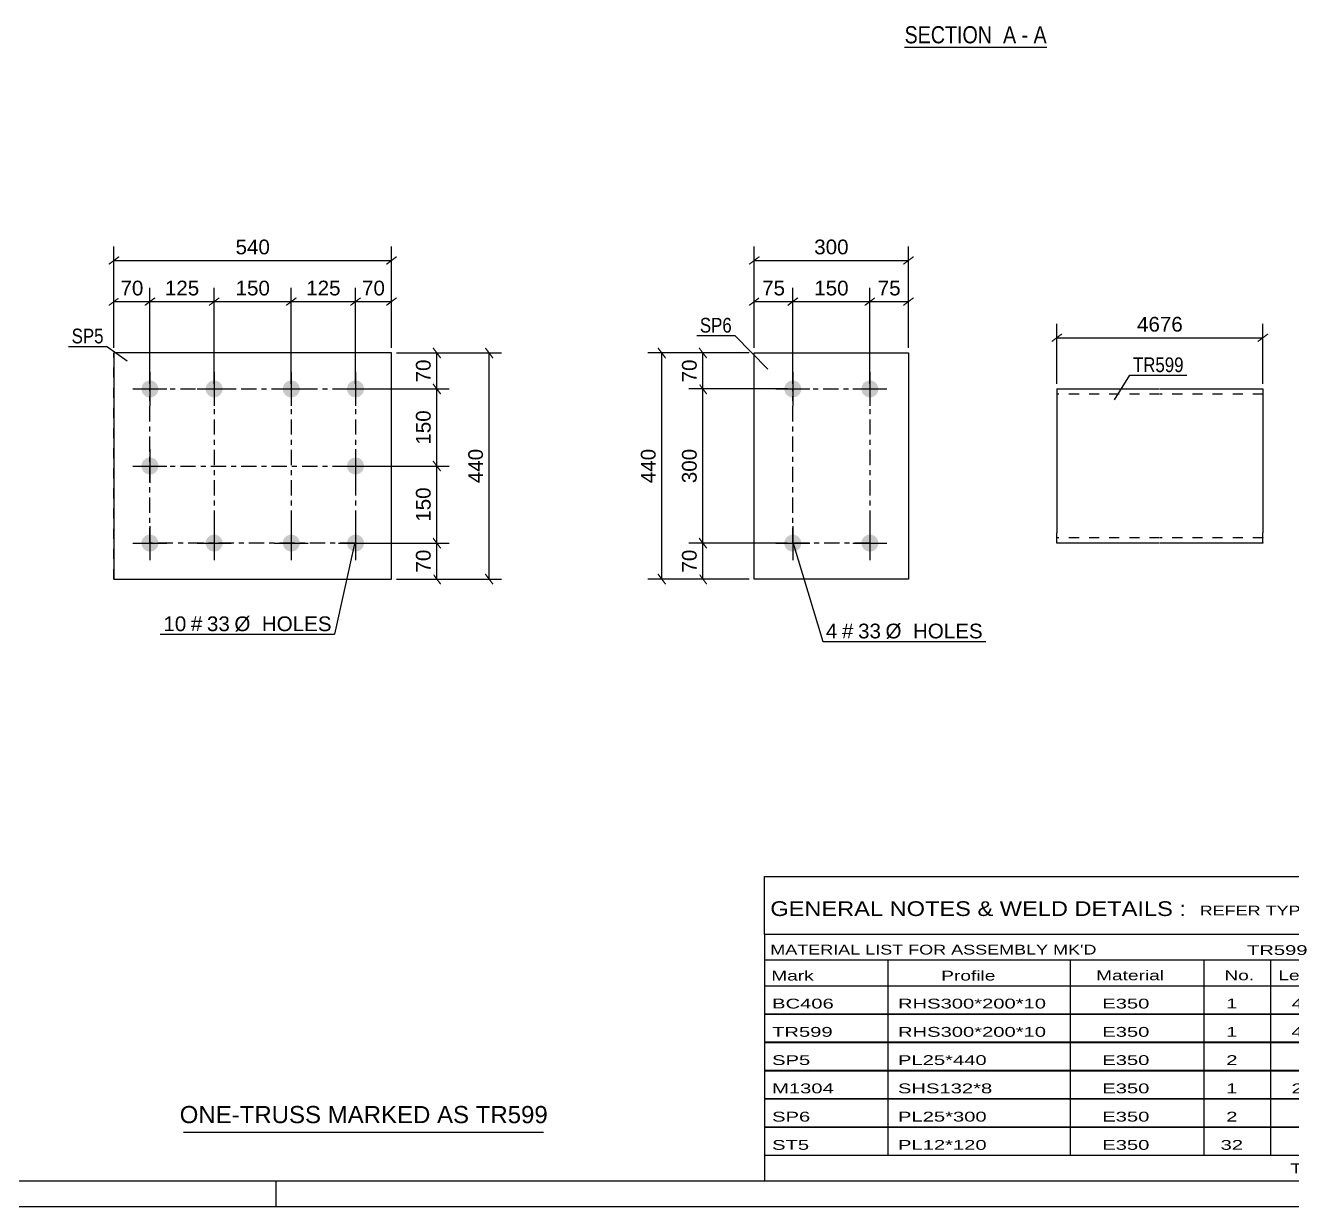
# Model space of a CAD drawing. Header units: millimetres. Extents: x 0 to 841, y 0 to 594.
# Drawn here: x 372.2 to 618.8, y 0 to 229.9 of the extents above; entities that cross this region are included whole.
import ezdxf

# ---------------------------------------------------------------- set-up
doc = ezdxf.new("R2010")
doc.units = ezdxf.units.MM
doc.linetypes.add('DXK_LINE_DOT2', pattern=[3.9198, 1.9599, -1.9599])
doc.linetypes.add('DXK_LINE_DOT3', pattern=[5.9187, 2.979, -0.9799, 0.9799, -0.9799])
doc.styles.add('Arial', font='ARIAL.TTF', dxfattribs={"height": 0.2})
doc.styles.add('Arial Narrow', font='ARIALN.TTF', dxfattribs={"height": 0.2})

# ---------------------------------------------------------------- blocks, each defined once
blk = doc.blocks.new('Unknown-122566933-1134')
at = {"color": 5, "linetype": 'Continuous'}
for p, q in [((5, 5), (836, 5)), ((421, 0), (421, 5)), ((0, 0), (841, 0))]:
    blk.add_line(p, q, dxfattribs=at)
blk = doc.blocks.new('Unknown-122566933-13 - 2287')
at = {"color": 6, "linetype": 'Continuous'}
blk.add_line((543.28, 225.62), (570.93, 225.62), dxfattribs=at)
at = {"color": 0, "linetype": 'Continuous'}
blk.add_wipeout([(561.39, 226.37), (561.39, 229.87), (543.28, 229.87), (543.28, 226.37)], dxfattribs=at)
at = {"color": 7, "linetype": 'Continuous', "style": 'Arial Narrow'}
blk.add_text('SECTION ', height=3.34, dxfattribs=at).set_placement((543.28, 226.37))
at = {"color": 0, "linetype": 'Continuous'}
blk.add_wipeout([(565, 226.37), (565, 229.87), (562.44, 229.87), (562.44, 226.37)], dxfattribs=at)
blk.add_wipeout([(567.32, 226.37), (567.32, 229.87), (566.05, 229.87), (566.05, 226.37)], dxfattribs=at)
at = {"color": 7, "linetype": 'Continuous', "style": 'Arial Narrow'}
blk.add_text('A', height=3.34, dxfattribs=at).set_placement((562.44, 226.37))
at = {"color": 0, "linetype": 'Continuous'}
blk.add_wipeout([(570.93, 226.37), (570.93, 229.87), (568.37, 229.87), (568.37, 226.37)], dxfattribs=at)
at = {"color": 7, "linetype": 'Continuous', "style": 'Arial Narrow'}
for s, p in [('A', (568.37, 226.37)), ('-', (566.05, 226.37))]:
    blk.add_text(s, height=3.34, dxfattribs=at).set_placement(p)
blk = doc.blocks.new('Bolt-122566933-1923 - 1876')
at = {"linetype": 'Continuous'}
for points in [[(396.45, 160.77, -1), (396.45, 157.47, -1)], [(408.95, 160.77, -1), (408.95, 157.47, -1)], [(423.95, 160.77, -1), (423.95, 157.47, -1)], [(436.45, 160.77, -1), (436.45, 157.47, -1)], [(396.45, 145.77, -1), (396.45, 142.47, -1)], [(436.45, 145.77, -1), (436.45, 142.47, -1)], [(396.45, 130.77, -1), (396.45, 127.47, -1)], [(408.95, 130.77, -1), (408.95, 127.47, -1)], [(423.95, 130.77, -1), (423.95, 127.47, -1)], [(436.45, 130.77, -1), (436.45, 127.47, -1)]]:
    blk.add_hatch(color=1, dxfattribs=at).paths.add_polyline_path(points)
at = {"color": 1, "linetype": 'Continuous'}
for p, q in [((396.45, 162.42), (396.45, 155.82)), ((408.95, 162.42), (408.95, 155.82)), ((423.95, 162.42), (423.95, 155.82)), ((436.45, 162.42), (436.45, 155.82)), ((393.15, 159.12), (399.75, 159.12)), ((405.65, 159.12), (412.25, 159.12)), ((420.65, 159.12), (427.25, 159.12)), ((433.15, 159.12), (439.75, 159.12)), ((396.45, 147.42), (396.45, 140.82)), ((436.45, 147.42), (436.45, 140.82)), ((393.15, 144.12), (399.75, 144.12)), ((433.15, 144.12), (439.75, 144.12)), ((396.45, 132.42), (396.45, 125.82)), ((408.95, 132.42), (408.95, 125.82)), ((423.95, 132.42), (423.95, 125.82)), ((436.45, 132.42), (436.45, 125.82)), ((393.15, 129.12), (399.75, 129.12)), ((405.65, 129.12), (412.25, 129.12)), ((420.65, 129.12), (427.25, 129.12)), ((433.15, 129.12), (439.75, 129.12))]:
    blk.add_line(p, q, dxfattribs=at)
blk = doc.blocks.new('Part-122566933-1892 - 1876')
at = {"color": 2, "linetype": 'Continuous'}
for p, q in [((389.45, 166.12), (389.45, 122.12)), ((443.45, 166.12), (389.45, 166.12)), ((443.45, 122.12), (443.45, 166.12)), ((389.45, 122.12), (443.45, 122.12))]:
    blk.add_line(p, q, dxfattribs=at)
at = {"color": 7, "linetype": 'DXK_LINE_DOT2'}
for p, q in [((389.45, 122.12), (389.45, 166.12)), ((443.45, 122.12), (443.45, 166.12))]:
    blk.add_line(p, q, dxfattribs=at)
blk = doc.blocks.new('Part-122566933-1611 - 1605')
at = {"color": 2, "linetype": 'Continuous'}
for p, q in [((572.9, 159.12), (572.9, 157.12)), ((572.9, 159.12), (592.9, 159.12)), ((593, 159.12), (613, 159.12)), ((613, 159.12), (613, 157.12)), ((572.9, 157.12), (572.9, 131.12)), ((613, 157.12), (613, 131.12)), ((572.9, 129.12), (572.9, 131.12)), ((613, 129.12), (613, 131.12)), ((592.9, 129.12), (572.9, 129.12)), ((613, 129.12), (593, 129.12))]:
    blk.add_line(p, q, dxfattribs=at)
at = {"color": 7, "linetype": 'DXK_LINE_DOT2'}
for p, q in [((592.9, 158.12), (572.9, 158.12)), ((572.9, 157.82), (572.9, 157.12)), ((613, 158.12), (593, 158.12)), ((613, 130.12), (613, 131.12)), ((572.9, 130.12), (572.9, 130.19)), ((572.9, 130.12), (572.9, 130.19)), ((592.9, 130.12), (572.9, 130.12)), ((613, 130.12), (593, 130.12)), ((613, 130.19), (613, 130.12)), ((613, 129.27), (613, 129.12))]:
    blk.add_line(p, q, dxfattribs=at)
blk = doc.blocks.new('Bolt-122566933-1771 - 1713')
at = {"linetype": 'Continuous'}
for points in [[(521.53, 160.77, -1), (521.53, 157.47, -1)], [(536.53, 160.77, -1), (536.53, 157.47, -1)], [(521.53, 130.77, -1), (521.53, 127.47, -1)], [(536.53, 130.77, -1), (536.53, 127.47, -1)]]:
    blk.add_hatch(color=1, dxfattribs=at).paths.add_polyline_path(points)
at = {"color": 1, "linetype": 'Continuous'}
for p, q in [((521.53, 162.42), (521.53, 155.82)), ((536.53, 162.42), (536.53, 155.82)), ((518.23, 159.12), (524.83, 159.12)), ((533.23, 159.12), (539.83, 159.12)), ((521.53, 132.42), (521.53, 125.82)), ((536.53, 132.42), (536.53, 125.82)), ((518.23, 129.12), (524.83, 129.12)), ((533.23, 129.12), (539.83, 129.12))]:
    blk.add_line(p, q, dxfattribs=at)
blk = doc.blocks.new('Part-122566933-1776 - 1713')
at = {"color": 2, "linetype": 'Continuous'}
for p, q in [((514.03, 122.12), (514.03, 166.12)), ((514.03, 166.12), (544.03, 166.12)), ((544.03, 166.12), (544.03, 122.12)), ((544.03, 122.12), (514.03, 122.12))]:
    blk.add_line(p, q, dxfattribs=at)
blk = doc.blocks.new('Rectangle-122566933-2019 - 1876')
at = {"color": 1, "linetype": 'DXK_LINE_DOT3'}
blk.add_lwpolyline([(396.45, 159.12), (436.45, 159.12), (436.45, 129.12), (396.45, 129.12), (396.45, 159.12)], close=True, dxfattribs=at)
blk = doc.blocks.new('Rectangle-122566933-1861 - 1713')
at = {"color": 1, "linetype": 'DXK_LINE_DOT3'}
blk.add_lwpolyline([(521.53, 159.12), (536.53, 159.12), (536.53, 129.12), (521.53, 129.12), (521.53, 159.12)], close=True, dxfattribs=at)
blk = doc.blocks.new('Line-122566933-1998 - 1876')
at = {"color": 1, "linetype": 'DXK_LINE_DOT3'}
blk.add_line((408.95, 159.12), (408.95, 129.12), dxfattribs=at)
blk = doc.blocks.new('Line-122566933-2005 - 1876')
at = {"color": 1, "linetype": 'DXK_LINE_DOT3'}
blk.add_line((423.95, 159.12), (423.95, 129.12), dxfattribs=at)
blk = doc.blocks.new('Line-122566933-2012 - 1876')
at = {"color": 1, "linetype": 'DXK_LINE_DOT3'}
blk.add_line((396.45, 144.12), (436.45, 144.12), dxfattribs=at)
blk = doc.blocks.new('StraightDimension-122566933-1948 - 1876')
at = {"linetype": 'Continuous'}
for points in [[(390.35, 176.94), (390.55, 176.79), (388.55, 175.29), (388.35, 175.44)], [(395.55, 175.29), (395.35, 175.44), (397.35, 176.94), (397.55, 176.79)]]:
    blk.add_hatch(color=7, dxfattribs=at).paths.add_polyline_path(points)
at = {"color": 7, "linetype": 'Continuous'}
for p, q in [((389.45, 167.12), (389.45, 178.82)), ((396.45, 160.12), (396.45, 178.82)), ((389.45, 176.12), (396.45, 176.12))]:
    blk.add_line(p, q, dxfattribs=at)
at = {"color": 0}
blk.add_wipeout([(395.77, 176.72), (395.77, 180.92), (390.12, 180.92), (390.12, 176.72)], dxfattribs=at)
at = {"color": 3, "style": 'Arial'}
blk.add_text('70', height=2.865, dxfattribs=at).set_placement((390.72, 177.32))
blk = doc.blocks.new('StraightDimension-122566933-1925 - 1876')
at = {"linetype": 'Continuous'}
for points in [[(388.55, 183.29), (388.35, 183.44), (390.35, 184.94), (390.55, 184.79)], [(444.35, 184.94), (444.55, 184.79), (442.55, 183.29), (442.35, 183.44)]]:
    blk.add_hatch(color=7, dxfattribs=at).paths.add_polyline_path(points)
at = {"color": 7, "linetype": 'Continuous'}
for p, q in [((389.45, 167.12), (389.45, 186.82)), ((443.45, 167.12), (443.45, 186.82)), ((389.45, 184.12), (443.45, 184.12))]:
    blk.add_line(p, q, dxfattribs=at)
at = {"color": 0}
blk.add_wipeout([(420.38, 184.72), (420.38, 188.92), (412.51, 188.92), (412.51, 184.72)], dxfattribs=at)
at = {"color": 3, "style": 'Arial'}
blk.add_text('540', height=2.865, dxfattribs=at).set_placement((413.11, 185.32))
blk = doc.blocks.new('StraightDimension-122566933-1938 - 1876')
at = {"linetype": 'Continuous'}
for points in [[(437.35, 176.94), (437.55, 176.79), (435.55, 175.29), (435.35, 175.44)], [(442.55, 175.29), (442.35, 175.44), (444.35, 176.94), (444.55, 176.79)]]:
    blk.add_hatch(color=7, dxfattribs=at).paths.add_polyline_path(points)
at = {"color": 7, "linetype": 'Continuous'}
for p, q in [((436.45, 160.12), (436.45, 178.82)), ((443.45, 167.12), (443.45, 178.82)), ((436.45, 176.12), (443.45, 176.12))]:
    blk.add_line(p, q, dxfattribs=at)
at = {"color": 0}
blk.add_wipeout([(442.77, 176.72), (442.77, 180.92), (437.12, 180.92), (437.12, 176.72)], dxfattribs=at)
at = {"color": 3, "style": 'Arial'}
blk.add_text('70', height=2.865, dxfattribs=at).set_placement((437.72, 177.32))
blk = doc.blocks.new('StraightDimension-122566933-1963 - 1876')
at = {"linetype": 'Continuous'}
for points in [[(461.62, 167.02), (461.77, 167.22), (463.27, 165.22), (463.12, 165.02)], [(463.27, 121.22), (463.12, 121.02), (461.62, 123.02), (461.77, 123.22)]]:
    blk.add_hatch(color=7, dxfattribs=at).paths.add_polyline_path(points)
at = {"color": 7, "linetype": 'Continuous'}
for p, q in [((444.45, 166.12), (464.85, 166.12)), ((462.45, 122.12), (462.45, 166.12)), ((444.45, 122.12), (464.85, 122.12))]:
    blk.add_line(p, q, dxfattribs=at)
at = {"color": 0}
blk.add_wipeout([(461.85, 148.05), (457.65, 148.05), (457.65, 140.18), (461.85, 140.18)], dxfattribs=at)
at = {"color": 3, "style": 'Arial'}
blk.add_text('440', height=2.865, rotation=90.0002, dxfattribs=at).set_placement((461.25, 140.78))
blk = doc.blocks.new('StraightDimension-122566933-1976 - 1876')
at = {"linetype": 'Continuous'}
for points in [[(453.1, 165.22), (452.95, 165.02), (451.45, 167.02), (451.6, 167.22)], [(451.45, 160.02), (451.6, 160.22), (453.1, 158.22), (452.95, 158.02)]]:
    blk.add_hatch(color=7, dxfattribs=at).paths.add_polyline_path(points)
at = {"color": 7, "linetype": 'Continuous'}
for p, q in [((444.45, 166.12), (454.67, 166.12)), ((452.27, 159.12), (452.27, 166.12)), ((437.45, 159.12), (454.67, 159.12))]:
    blk.add_line(p, q, dxfattribs=at)
at = {"color": 0}
blk.add_wipeout([(451.67, 165.44), (447.47, 165.44), (447.47, 159.79), (451.67, 159.79)], dxfattribs=at)
at = {"color": 3, "style": 'Arial'}
blk.add_text('70', height=2.865, rotation=90.0002, dxfattribs=at).set_placement((451.07, 160.39))
blk = doc.blocks.new('StraightDimension-122566933-4291 - 1876')
at = {"linetype": 'Continuous'}
for points in [[(423.05, 175.29), (422.85, 175.44), (424.85, 176.94), (425.05, 176.79)], [(437.35, 176.94), (437.55, 176.79), (435.55, 175.29), (435.35, 175.44)]]:
    blk.add_hatch(color=7, dxfattribs=at).paths.add_polyline_path(points)
at = {"color": 7, "linetype": 'Continuous'}
for p, q in [((423.95, 160.12), (423.95, 178.82)), ((436.45, 160.12), (436.45, 178.82)), ((423.95, 176.12), (436.45, 176.12))]:
    blk.add_line(p, q, dxfattribs=at)
at = {"color": 0}
blk.add_wipeout([(434.13, 176.72), (434.13, 180.92), (426.26, 180.92), (426.26, 176.72)], dxfattribs=at)
at = {"color": 3, "style": 'Arial'}
blk.add_text('125', height=2.865, dxfattribs=at).set_placement((426.86, 177.32))
blk = doc.blocks.new('StraightDimension-122566933-1986 - 1876')
at = {"linetype": 'Continuous'}
for points in [[(453.1, 128.22), (452.95, 128.02), (451.45, 130.02), (451.6, 130.22)], [(451.45, 123.02), (451.6, 123.22), (453.1, 121.22), (452.95, 121.02)]]:
    blk.add_hatch(color=7, dxfattribs=at).paths.add_polyline_path(points)
at = {"color": 7, "linetype": 'Continuous'}
for p, q in [((437.45, 129.12), (454.67, 129.12)), ((452.27, 122.12), (452.27, 129.12)), ((444.45, 122.12), (454.67, 122.12))]:
    blk.add_line(p, q, dxfattribs=at)
at = {"color": 0}
blk.add_wipeout([(451.67, 128.44), (447.47, 128.44), (447.47, 122.79), (451.67, 122.79)], dxfattribs=at)
at = {"color": 3, "style": 'Arial'}
blk.add_text('70', height=2.865, rotation=90.0002, dxfattribs=at).set_placement((451.07, 123.39))
blk = doc.blocks.new('StraightDimension-122566933-4287 - 1876')
at = {"linetype": 'Continuous'}
for points in [[(395.55, 175.29), (395.35, 175.44), (397.35, 176.94), (397.55, 176.79)], [(409.85, 176.94), (410.05, 176.79), (408.05, 175.29), (407.85, 175.44)]]:
    blk.add_hatch(color=7, dxfattribs=at).paths.add_polyline_path(points)
at = {"color": 7, "linetype": 'Continuous'}
for p, q in [((396.45, 160.12), (396.45, 178.82)), ((408.95, 160.12), (408.95, 178.82)), ((396.45, 176.12), (408.95, 176.12))]:
    blk.add_line(p, q, dxfattribs=at)
at = {"color": 0}
blk.add_wipeout([(406.63, 176.72), (406.63, 180.92), (398.76, 180.92), (398.76, 176.72)], dxfattribs=at)
at = {"color": 3, "style": 'Arial'}
blk.add_text('125', height=2.865, dxfattribs=at).set_placement((399.36, 177.32))
blk = doc.blocks.new('StraightDimension-122566933-4289 - 1876')
at = {"linetype": 'Continuous'}
for points in [[(408.05, 175.29), (407.85, 175.44), (409.85, 176.94), (410.05, 176.79)], [(424.85, 176.94), (425.05, 176.79), (423.05, 175.29), (422.85, 175.44)]]:
    blk.add_hatch(color=7, dxfattribs=at).paths.add_polyline_path(points)
at = {"color": 7, "linetype": 'Continuous'}
for p, q in [((408.95, 160.12), (408.95, 178.82)), ((423.95, 160.12), (423.95, 178.82)), ((408.95, 176.12), (423.95, 176.12))]:
    blk.add_line(p, q, dxfattribs=at)
at = {"color": 0}
blk.add_wipeout([(420.38, 176.72), (420.38, 180.92), (412.51, 180.92), (412.51, 176.72)], dxfattribs=at)
at = {"color": 3, "style": 'Arial'}
blk.add_text('150', height=2.865, dxfattribs=at).set_placement((413.11, 177.32))
blk = doc.blocks.new('StraightDimension-122566933-4311 - 1876')
at = {"linetype": 'Continuous'}
for points in [[(451.45, 145.02), (451.6, 145.22), (453.1, 143.22), (452.95, 143.02)], [(453.1, 128.22), (452.95, 128.02), (451.45, 130.02), (451.6, 130.22)]]:
    blk.add_hatch(color=7, dxfattribs=at).paths.add_polyline_path(points)
at = {"color": 7, "linetype": 'Continuous'}
for p, q in [((437.45, 144.12), (454.67, 144.12)), ((452.27, 129.12), (452.27, 144.12)), ((437.45, 129.12), (454.67, 129.12))]:
    blk.add_line(p, q, dxfattribs=at)
at = {"color": 0}
blk.add_wipeout([(451.67, 140.55), (447.47, 140.55), (447.47, 132.68), (451.67, 132.68)], dxfattribs=at)
at = {"color": 3, "style": 'Arial'}
blk.add_text('150', height=2.865, rotation=90.0002, dxfattribs=at).set_placement((451.07, 133.28))
blk = doc.blocks.new('StraightDimension-122566933-4313 - 1876')
at = {"linetype": 'Continuous'}
for points in [[(451.45, 160.02), (451.6, 160.22), (453.1, 158.22), (452.95, 158.02)], [(453.1, 143.22), (452.95, 143.02), (451.45, 145.02), (451.6, 145.22)]]:
    blk.add_hatch(color=7, dxfattribs=at).paths.add_polyline_path(points)
at = {"color": 7, "linetype": 'Continuous'}
for p, q in [((437.45, 159.12), (454.67, 159.12)), ((452.27, 144.12), (452.27, 159.12)), ((437.45, 144.12), (454.67, 144.12))]:
    blk.add_line(p, q, dxfattribs=at)
at = {"color": 0}
blk.add_wipeout([(451.67, 155.55), (447.47, 155.55), (447.47, 147.68), (451.67, 147.68)], dxfattribs=at)
at = {"color": 3, "style": 'Arial'}
blk.add_text('150', height=2.865, rotation=90.0002, dxfattribs=at).set_placement((451.07, 148.28))
blk = doc.blocks.new('StraightDimension-122566933-1616 - 1605')
at = {"linetype": 'Continuous'}
for points in [[(572, 168.26), (571.8, 168.41), (573.8, 169.91), (574, 169.76)], [(613.9, 169.91), (614.1, 169.76), (612.1, 168.26), (611.9, 168.41)]]:
    blk.add_hatch(color=7, dxfattribs=at).paths.add_polyline_path(points)
at = {"color": 7, "linetype": 'Continuous'}
for p, q in [((572.9, 160.12), (572.9, 171.78)), ((613, 160.12), (613, 171.78)), ((572.9, 169.08), (613, 169.08))]:
    blk.add_line(p, q, dxfattribs=at)
at = {"color": 0}
blk.add_wipeout([(597.99, 169.68), (597.99, 173.88), (587.9, 173.88), (587.9, 169.68)], dxfattribs=at)
at = {"color": 3, "style": 'Arial'}
blk.add_text('4676', height=2.865, dxfattribs=at).set_placement((588.5, 170.28))
blk = doc.blocks.new('StraightDimension-122566933-1851 - 1713')
at = {"linetype": 'Continuous'}
for points in [[(513.13, 183.29), (512.93, 183.44), (514.93, 184.94), (515.13, 184.79)], [(544.93, 184.94), (545.13, 184.79), (543.13, 183.29), (542.93, 183.44)]]:
    blk.add_hatch(color=7, dxfattribs=at).paths.add_polyline_path(points)
at = {"color": 7, "linetype": 'Continuous'}
for p, q in [((514.03, 167.12), (514.03, 186.82)), ((544.03, 167.12), (544.03, 186.82)), ((514.03, 184.12), (544.03, 184.12))]:
    blk.add_line(p, q, dxfattribs=at)
at = {"color": 0}
blk.add_wipeout([(532.97, 184.72), (532.97, 188.92), (525.1, 188.92), (525.1, 184.72)], dxfattribs=at)
at = {"color": 3, "style": 'Arial'}
blk.add_text('300', height=2.865, dxfattribs=at).set_placement((525.7, 185.32))
blk = doc.blocks.new('StraightDimension-122566933-1788 - 1713')
at = {"linetype": 'Continuous'}
for points in [[(503.21, 160.02), (503.36, 160.22), (504.86, 158.22), (504.71, 158.02)], [(504.86, 128.22), (504.71, 128.02), (503.21, 130.02), (503.36, 130.22)]]:
    blk.add_hatch(color=7, dxfattribs=at).paths.add_polyline_path(points)
at = {"color": 7, "linetype": 'Continuous'}
for p, q in [((520.53, 159.12), (501.33, 159.12)), ((504.03, 129.12), (504.03, 159.12)), ((520.53, 129.12), (501.33, 129.12))]:
    blk.add_line(p, q, dxfattribs=at)
at = {"color": 0}
blk.add_wipeout([(503.43, 148.05), (499.23, 148.05), (499.23, 140.18), (503.43, 140.18)], dxfattribs=at)
at = {"color": 3, "style": 'Arial'}
blk.add_text('300', height=2.865, rotation=90.0002, dxfattribs=at).set_placement((502.83, 140.78))
blk = doc.blocks.new('StraightDimension-122566933-1778 - 1713')
at = {"linetype": 'Continuous'}
for points in [[(504.86, 165.22), (504.71, 165.02), (503.21, 167.02), (503.36, 167.22)], [(503.21, 160.02), (503.36, 160.22), (504.86, 158.22), (504.71, 158.02)]]:
    blk.add_hatch(color=7, dxfattribs=at).paths.add_polyline_path(points)
at = {"color": 7, "linetype": 'Continuous'}
for p, q in [((513.03, 166.12), (501.33, 166.12)), ((504.03, 159.12), (504.03, 166.12)), ((520.53, 159.12), (501.33, 159.12))]:
    blk.add_line(p, q, dxfattribs=at)
at = {"color": 0}
blk.add_wipeout([(503.43, 165.44), (499.23, 165.44), (499.23, 159.79), (503.43, 159.79)], dxfattribs=at)
at = {"color": 3, "style": 'Arial'}
blk.add_text('70', height=2.865, rotation=90.0002, dxfattribs=at).set_placement((502.83, 160.39))
blk = doc.blocks.new('StraightDimension-122566933-1798 - 1713')
at = {"linetype": 'Continuous'}
for points in [[(504.86, 128.22), (504.71, 128.02), (503.21, 130.02), (503.36, 130.22)], [(503.21, 123.02), (503.36, 123.22), (504.86, 121.22), (504.71, 121.02)]]:
    blk.add_hatch(color=7, dxfattribs=at).paths.add_polyline_path(points)
at = {"color": 7, "linetype": 'Continuous'}
for p, q in [((520.53, 129.12), (501.33, 129.12)), ((504.03, 122.12), (504.03, 129.12)), ((513.03, 122.12), (501.33, 122.12))]:
    blk.add_line(p, q, dxfattribs=at)
at = {"color": 0}
blk.add_wipeout([(503.43, 128.44), (499.23, 128.44), (499.23, 122.79), (503.43, 122.79)], dxfattribs=at)
at = {"color": 3, "style": 'Arial'}
blk.add_text('70', height=2.865, rotation=90.0002, dxfattribs=at).set_placement((502.83, 123.39))
blk = doc.blocks.new('StraightDimension-122566933-1809 - 1713')
at = {"linetype": 'Continuous'}
for points in [[(495.21, 167.02), (495.36, 167.22), (496.86, 165.22), (496.71, 165.02)], [(496.86, 121.22), (496.71, 121.02), (495.21, 123.02), (495.36, 123.22)]]:
    blk.add_hatch(color=7, dxfattribs=at).paths.add_polyline_path(points)
at = {"color": 7, "linetype": 'Continuous'}
for p, q in [((513.03, 166.12), (493.33, 166.12)), ((496.03, 122.12), (496.03, 166.12)), ((513.03, 122.12), (493.33, 122.12))]:
    blk.add_line(p, q, dxfattribs=at)
at = {"color": 0}
blk.add_wipeout([(495.43, 148.05), (491.23, 148.05), (491.23, 140.18), (495.43, 140.18)], dxfattribs=at)
at = {"color": 3, "style": 'Arial'}
blk.add_text('440', height=2.865, rotation=90.0002, dxfattribs=at).set_placement((494.83, 140.78))
blk = doc.blocks.new('StraightDimension-122566933-1820 - 1713')
at = {"linetype": 'Continuous'}
for points in [[(514.93, 176.94), (515.13, 176.79), (513.13, 175.29), (512.93, 175.44)], [(520.63, 175.29), (520.43, 175.44), (522.43, 176.94), (522.63, 176.79)]]:
    blk.add_hatch(color=7, dxfattribs=at).paths.add_polyline_path(points)
at = {"color": 7, "linetype": 'Continuous'}
for p, q in [((514.03, 167.12), (514.03, 178.82)), ((521.53, 160.12), (521.53, 178.82)), ((514.03, 176.12), (521.53, 176.12))]:
    blk.add_line(p, q, dxfattribs=at)
at = {"color": 0}
blk.add_wipeout([(520.61, 176.72), (520.61, 180.92), (514.96, 180.92), (514.96, 176.72)], dxfattribs=at)
at = {"color": 3, "style": 'Arial'}
blk.add_text('75', height=2.865, dxfattribs=at).set_placement((515.56, 177.32))
blk = doc.blocks.new('StraightDimension-122566933-1830 - 1713')
at = {"linetype": 'Continuous'}
for points in [[(520.63, 175.29), (520.43, 175.44), (522.43, 176.94), (522.63, 176.79)], [(537.43, 176.94), (537.63, 176.79), (535.63, 175.29), (535.43, 175.44)]]:
    blk.add_hatch(color=7, dxfattribs=at).paths.add_polyline_path(points)
at = {"color": 7, "linetype": 'Continuous'}
for p, q in [((521.53, 160.12), (521.53, 178.82)), ((536.53, 160.12), (536.53, 178.82)), ((521.53, 176.12), (536.53, 176.12))]:
    blk.add_line(p, q, dxfattribs=at)
at = {"color": 0}
blk.add_wipeout([(532.97, 176.72), (532.97, 180.92), (525.1, 180.92), (525.1, 176.72)], dxfattribs=at)
at = {"color": 3, "style": 'Arial'}
blk.add_text('150', height=2.865, dxfattribs=at).set_placement((525.7, 177.32))
blk = doc.blocks.new('StraightDimension-122566933-1840 - 1713')
at = {"linetype": 'Continuous'}
for points in [[(537.43, 176.94), (537.63, 176.79), (535.63, 175.29), (535.43, 175.44)], [(543.13, 175.29), (542.93, 175.44), (544.93, 176.94), (545.13, 176.79)]]:
    blk.add_hatch(color=7, dxfattribs=at).paths.add_polyline_path(points)
at = {"color": 7, "linetype": 'Continuous'}
for p, q in [((536.53, 160.12), (536.53, 178.82)), ((544.03, 167.12), (544.03, 178.82)), ((536.53, 176.12), (544.03, 176.12))]:
    blk.add_line(p, q, dxfattribs=at)
at = {"color": 0}
blk.add_wipeout([(543.11, 176.72), (543.11, 180.92), (537.46, 180.92), (537.46, 176.72)], dxfattribs=at)
at = {"color": 3, "style": 'Arial'}
blk.add_text('75', height=2.865, dxfattribs=at).set_placement((538.06, 177.32))
blk = doc.blocks.new('Mark-122566933-1888 - 1876')
at = {"color": 0}
blk.add_wipeout([(387.43, 167.99), (387.43, 170.99), (381.22, 170.99), (381.22, 167.99)], dxfattribs=at)
blk.add_wipeout([(387.43, 167.99), (387.43, 170.99), (381.22, 170.99), (381.22, 167.99)], dxfattribs=at)
at = {"color": 30, "linetype": 'Continuous'}
for p in [(380.62, 167.39), (392.01, 164.55)]:
    blk.add_line(p, (388.03, 167.39), dxfattribs=at)
at = {"color": 3, "style": 'Arial Narrow'}
blk.add_text('SP5', height=2.863, dxfattribs=at).set_placement((381.22, 167.99))
blk = doc.blocks.new('Mark-122566933-1919 - 1876')
at = {"color": 0}
blk.add_wipeout([(403.52, 111.99), (403.52, 114.99), (399.07, 114.99), (399.07, 111.99)], dxfattribs=at)
blk.add_wipeout([(403.52, 111.99), (403.52, 114.99), (399.07, 114.99), (399.07, 111.99)], dxfattribs=at)
blk.add_wipeout([(406.64, 111.99), (406.64, 114.99), (404.42, 114.99), (404.42, 111.99)], dxfattribs=at)
blk.add_wipeout([(406.64, 111.99), (406.64, 114.99), (404.42, 114.99), (404.42, 111.99)], dxfattribs=at)
at = {"color": 3, "style": 'Arial'}
blk.add_text('10', height=2.865, dxfattribs=at).set_placement((399.07, 111.99))
at = {"color": 0}
blk.add_wipeout([(411.99, 111.99), (411.99, 114.99), (407.54, 114.99), (407.54, 111.99)], dxfattribs=at)
blk.add_wipeout([(411.99, 111.99), (411.99, 114.99), (407.54, 114.99), (407.54, 111.99)], dxfattribs=at)
at = {"color": 3, "style": 'Arial'}
blk.add_text('#', height=2.87, dxfattribs=at).set_placement((404.42, 111.99))
at = {"color": 0}
blk.add_wipeout([(431.78, 111.99), (431.78, 114.99), (412.89, 114.99), (412.89, 111.99)], dxfattribs=at)
blk.add_wipeout([(431.78, 111.99), (431.78, 114.99), (412.89, 114.99), (412.89, 111.99)], dxfattribs=at)
at = {"color": 7, "linetype": 'Continuous'}
for p in [(436.27, 128.95), (398.47, 111.39)]:
    blk.add_line(p, (432.38, 111.39), dxfattribs=at)
at = {"color": 3, "style": 'Arial'}
for s, p in [('33', (407.54, 111.99)), ('Ø  HOLES', (412.89, 111.99))]:
    blk.add_text(s, height=2.865, dxfattribs=at).set_placement(p)
blk = doc.blocks.new('Unknown-122566933-5088')
at = {"color": 7, "linetype": 'Continuous'}
for p, q in [((516, 64.25), (676, 64.25)), ((516, 53), (516, 64.25)), ((676, 64.25), (676, 53)), ((516, 53), (676, 53)), ((516, 53), (516, 48)), ((676, 53), (676, 48)), ((516, 48), (676, 48)), ((516, 48), (516, 43)), ((540, 48), (540, 43)), ((575.5, 48), (575.5, 43)), ((601.5, 48), (601.5, 43)), ((614.5, 48), (614.5, 43)), ((632, 48), (632, 43)), ((654, 48), (654, 43)), ((676, 48), (676, 43)), ((516, 43), (676, 43)), ((516, 42.95), (516, 37.55)), ((516, 42.95), (676, 42.95)), ((540, 43), (540, 37.5)), ((575.5, 43), (575.5, 37.5)), ((601.5, 43), (601.5, 37.5)), ((614.5, 43), (614.5, 37.5)), ((632, 43), (632, 37.5)), ((654, 43), (654, 37.5)), ((676, 42.95), (676, 37.55)), ((516, 37.55), (676, 37.55)), ((516, 37.45), (516, 32.05)), ((516, 37.45), (676, 37.45)), ((540, 37.5), (540, 32)), ((575.5, 37.5), (575.5, 32)), ((601.5, 37.5), (601.5, 32)), ((614.5, 37.5), (614.5, 32)), ((632, 37.5), (632, 32)), ((654, 37.5), (654, 32)), ((676, 37.45), (676, 32.05)), ((516, 32.05), (676, 32.05)), ((516, 31.95), (516, 26.55)), ((516, 31.95), (676, 31.95)), ((540, 32), (540, 26.5)), ((575.5, 32), (575.5, 26.5)), ((601.5, 32), (601.5, 26.5)), ((614.5, 32), (614.5, 26.5)), ((632, 32), (632, 26.5)), ((654, 32), (654, 26.5)), ((676, 31.95), (676, 26.55)), ((516, 26.55), (676, 26.55)), ((516, 26.45), (516, 21.05)), ((516, 26.45), (676, 26.45)), ((540, 26.5), (540, 21)), ((575.5, 26.5), (575.5, 21)), ((601.5, 26.5), (601.5, 21)), ((614.5, 26.5), (614.5, 21)), ((632, 26.5), (632, 21)), ((654, 26.5), (654, 21)), ((676, 26.45), (676, 21.05)), ((516, 21.05), (676, 21.05)), ((516, 20.95), (516, 15.55)), ((516, 20.95), (676, 20.95)), ((540, 21), (540, 15.5)), ((575.5, 21), (575.5, 15.5)), ((601.5, 21), (601.5, 15.5)), ((614.5, 21), (614.5, 15.5)), ((632, 21), (632, 15.5)), ((654, 21), (654, 15.5)), ((676, 20.95), (676, 15.55)), ((516, 15.55), (676, 15.55)), ((516, 15.45), (516, 10.05)), ((516, 15.45), (676, 15.45)), ((540, 15.5), (540, 10)), ((575.5, 15.5), (575.5, 10)), ((601.5, 15.5), (601.5, 10)), ((614.5, 15.5), (614.5, 10)), ((632, 15.5), (632, 10)), ((654, 15.5), (654, 10)), ((676, 15.45), (676, 10.05)), ((516, 10.05), (676, 10.05)), ((516, 10), (676, 10)), ((516, 10), (516, 5)), ((632, 10), (632, 5)), ((654, 10), (654, 5)), ((676, 10), (676, 5)), ((516, 5), (676, 5))]:
    blk.add_line(p, q, dxfattribs=at)
at = {"color": 7, "style": 'Arial Narrow'}
for s, height, width, p in [('GENERAL NOTES & WELD DETAILS :', 2.8633, 1.4, (517.15, 56.56)), ('REFER TYP DRAWING TYP-01', 1.9089, 1.6, (600.7, 56.66)), ("MATERIAL LIST FOR ASSEMBLY MK'D", 1.9089, 1.6, (517.15, 49.06)), ('TR599', 1.909, 1.794707, (609.9, 48.97)), ('1', 1.91, 1.794707, (638.08, 49.06)), ('No. Required', 1.9089, 1.6, (647.41, 49.06)), ('Mark', 1.909, 1.7, (517.34, 44)), ('Profile', 1.909, 1.7, (550.41, 44)), ('Material', 1.909, 1.7, (580.54, 44.06)), ('No.', 1.909, 1.7, (605.5, 44.06)), ('Length', 1.909, 1.7, (616, 44.06)), ('Area', 1.909, 1.7, (638.5, 44.06)), ('Weight', 1.909, 1.7, (658, 44.06))]:
    blk.add_text(s, height=height, dxfattribs=dict(at, width=width)).set_placement(p)
at = {"color": 7, "linetype": 'Continuous', "style": 'Arial Narrow'}
for s, height, width, p in [('BC406', 1.909, 1.794707, (517.5, 38.56)), ('RHS300*200*10', 1.9089, 1.794707, (542, 38.56)), ('E350', 1.909, 1.794707, (581.74, 38.56)), ('1', 1.91, 1.794707, (605.86, 38.56)), ('4676', 1.909, 1.794707, (618.58, 38.56)), ('4.7', 1.909, 1.794707, (642.32, 38.56)), ('352.4', 1.909, 1.794707, (658.96, 38.56)), ('TR599', 1.909, 1.794707, (517.5, 33.06)), ('RHS300*200*10', 1.9089, 1.794707, (542, 33.06)), ('E350', 1.909, 1.794707, (581.74, 33.06)), ('1', 1.91, 1.794707, (605.86, 33.06)), ('4676', 1.909, 1.794707, (618.58, 33.06)), ('4.7', 1.909, 1.794707, (642.32, 33.06)), ('352.4', 1.909, 1.794707, (658.96, 33.06)), ('SP5', 1.909, 1.794707, (517.5, 27.56)), ('PL25*440', 1.909, 1.794707, (542, 27.56)), ('E350', 1.909, 1.794707, (581.74, 27.56)), ('2', 1.91, 1.794707, (605.86, 27.56)), ('540', 1.909, 1.794707, (620.77, 27.56)), ('0.5', 1.909, 1.794707, (642.32, 27.56)), ('93.3', 1.909, 1.794707, (661.14, 27.56)), ('M1304', 1.909, 1.794707, (517.5, 22.06)), ('SHS132*8', 1.909, 1.794707, (542, 22.06)), ('E350', 1.909, 1.794707, (581.74, 22.06)), ('1', 1.91, 1.794707, (605.86, 22.06)), ('2890', 1.909, 1.794707, (618.58, 22.06)), ('1.5', 1.909, 1.794707, (642.32, 22.06)), ('90.0', 1.909, 1.794707, (661.14, 22.06)), ('SP6', 1.909, 1.794707, (517.5, 16.56)), ('PL25*300', 1.909, 1.794707, (542, 16.56)), ('E350', 1.909, 1.794707, (581.74, 16.56)), ('2', 1.91, 1.794707, (605.86, 16.56)), ('440', 1.909, 1.794707, (620.77, 16.56)), ('0.3', 1.909, 1.794707, (642.32, 16.56)), ('51.8', 1.909, 1.794707, (661.14, 16.56)), ('ST5', 1.909, 1.794707, (517.5, 11.06)), ('PL12*120', 1.909, 1.794707, (542, 11.06)), ('E350', 1.909, 1.794707, (581.74, 11.06)), ('32', 1.909, 1.794707, (604.76, 11.06)), ('120', 1.909, 1.794707, (620.77, 11.06)), ('0.0', 1.909, 1.794707, (642.32, 11.06)), ('21.4', 1.909, 1.794707, (661.14, 11.06)), ('Total', 1.909, 1.7, (618.33, 6.5)), ('13.1', 1.909, 1.794707, (639.64, 6.5)), ('961.3', 1.909, 1.794707, (658.96, 6.5))]:
    blk.add_text(s, height=height, dxfattribs=dict(at, width=width)).set_placement(p)
blk = doc.blocks.new('Unknown-122566933-5089')
at = {"color": 7, "linetype": 'Continuous'}
blk.add_line((403, 14.5), (473, 14.5), dxfattribs=at)
at = {"color": 7, "style": 'Arial'}
blk.add_text('ONE-TRUSS MARKED AS TR599', height=3.3428, dxfattribs=at).set_placement((402.24, 16.25))
blk = doc.blocks.new('Mark-122566933-1607 - 1605')
at = {"color": 0}
blk.add_wipeout([(597.58, 162.39), (597.58, 165.39), (587.71, 165.39), (587.71, 162.39)], dxfattribs=at)
blk.add_wipeout([(597.58, 162.39), (597.58, 165.39), (587.71, 165.39), (587.71, 162.39)], dxfattribs=at)
at = {"color": 30, "linetype": 'Continuous'}
for p, q in [((584.1, 157.01), (587.11, 161.79)), ((587.11, 161.79), (598.18, 161.79))]:
    blk.add_line(p, q, dxfattribs=at)
at = {"color": 3, "style": 'Arial Narrow'}
blk.add_text('TR599', height=2.863, dxfattribs=at).set_placement((587.71, 162.39))
blk = doc.blocks.new('Mark-122566933-1767 - 1713')
at = {"color": 0}
blk.add_wipeout([(530.2, 110.58), (530.2, 113.58), (527.98, 113.58), (527.98, 110.58)], dxfattribs=at)
blk.add_wipeout([(530.2, 110.58), (530.2, 113.58), (527.98, 113.58), (527.98, 110.58)], dxfattribs=at)
at = {"color": 7, "linetype": 'Continuous'}
blk.add_line((521.53, 129.28), (527.38, 109.98), dxfattribs=at)
at = {"color": 0}
blk.add_wipeout([(533.33, 110.58), (533.33, 113.58), (531.1, 113.58), (531.1, 110.58)], dxfattribs=at)
blk.add_wipeout([(533.33, 110.58), (533.33, 113.58), (531.1, 113.58), (531.1, 110.58)], dxfattribs=at)
at = {"color": 3, "style": 'Arial'}
blk.add_text('4', height=2.87, dxfattribs=at).set_placement((527.98, 110.58))
at = {"color": 0}
blk.add_wipeout([(538.67, 110.58), (538.67, 113.58), (534.23, 113.58), (534.23, 110.58)], dxfattribs=at)
blk.add_wipeout([(538.67, 110.58), (538.67, 113.58), (534.23, 113.58), (534.23, 110.58)], dxfattribs=at)
at = {"color": 3, "style": 'Arial'}
blk.add_text('#', height=2.87, dxfattribs=at).set_placement((531.1, 110.58))
at = {"color": 0}
blk.add_wipeout([(558.46, 110.58), (558.46, 113.58), (539.57, 113.58), (539.57, 110.58)], dxfattribs=at)
blk.add_wipeout([(558.46, 110.58), (558.46, 113.58), (539.57, 113.58), (539.57, 110.58)], dxfattribs=at)
at = {"color": 7, "linetype": 'Continuous'}
blk.add_line((527.38, 109.98), (559.06, 109.98), dxfattribs=at)
at = {"color": 3, "style": 'Arial'}
for s, p in [('33', (534.23, 110.58)), ('Ø  HOLES', (539.57, 110.58))]:
    blk.add_text(s, height=2.865, dxfattribs=at).set_placement(p)
blk = doc.blocks.new('Mark-122566933-1772 - 1713')
at = {"color": 0}
blk.add_wipeout([(509.66, 170.09), (509.66, 173.09), (503.45, 173.09), (503.45, 170.09)], dxfattribs=at)
blk.add_wipeout([(509.66, 170.09), (509.66, 173.09), (503.45, 173.09), (503.45, 170.09)], dxfattribs=at)
at = {"color": 30, "linetype": 'Continuous'}
for p in [(502.85, 169.49), (516.69, 162.96)]:
    blk.add_line(p, (510.26, 169.49), dxfattribs=at)
at = {"color": 3, "style": 'Arial Narrow'}
blk.add_text('SP6', height=2.863, dxfattribs=at).set_placement((503.45, 170.09))

msp = doc.modelspace()

# ---------------------------------------------------------------- block references
for name in ['Unknown-122566933-1134', 'Part-122566933-1892 - 1876', 'Part-122566933-1776 - 1713', 'Bolt-122566933-1923 - 1876', 'Bolt-122566933-1771 - 1713', 'Rectangle-122566933-2019 - 1876', 'Line-122566933-1998 - 1876', 'Line-122566933-2005 - 1876', 'Rectangle-122566933-1861 - 1713', 'Part-122566933-1611 - 1605', 'Line-122566933-2012 - 1876', 'Unknown-122566933-5088', 'Unknown-122566933-5089']:
    msp.add_blockref(name, (0, 0))

# ---------------------------------------------------------------- next in the draw order: block references
for name in ['Unknown-122566933-13 - 2287', 'StraightDimension-122566933-1851 - 1713', 'StraightDimension-122566933-1948 - 1876', 'StraightDimension-122566933-1616 - 1605', 'StraightDimension-122566933-1788 - 1713']:
    msp.add_blockref(name, (0, 0))

# ---------------------------------------------------------------- next in the draw order: block references
for name in ['StraightDimension-122566933-1925 - 1876', 'StraightDimension-122566933-1778 - 1713', 'Mark-122566933-1607 - 1605', 'StraightDimension-122566933-1798 - 1713']:
    msp.add_blockref(name, (0, 0))

# ---------------------------------------------------------------- next in the draw order: block references
for name in ['StraightDimension-122566933-4287 - 1876', 'StraightDimension-122566933-1938 - 1876', 'Mark-122566933-1888 - 1876', 'StraightDimension-122566933-1809 - 1713', 'Mark-122566933-1767 - 1713']:
    msp.add_blockref(name, (0, 0))

# ---------------------------------------------------------------- next in the draw order: block references
for name in ['StraightDimension-122566933-1820 - 1713', 'StraightDimension-122566933-1963 - 1876']:
    msp.add_blockref(name, (0, 0))

# ---------------------------------------------------------------- next in the draw order: block references
for name in ['StraightDimension-122566933-1830 - 1713', 'Mark-122566933-1772 - 1713', 'StraightDimension-122566933-1976 - 1876', 'StraightDimension-122566933-1986 - 1876']:
    msp.add_blockref(name, (0, 0))

# ---------------------------------------------------------------- next in the draw order: block references
for name in ['StraightDimension-122566933-4291 - 1876', 'StraightDimension-122566933-1840 - 1713', 'StraightDimension-122566933-4311 - 1876']:
    msp.add_blockref(name, (0, 0))

# ---------------------------------------------------------------- next in the draw order: block references
for name in ['StraightDimension-122566933-4289 - 1876', 'StraightDimension-122566933-4313 - 1876', 'Mark-122566933-1919 - 1876']:
    msp.add_blockref(name, (0, 0))

doc.saveas('drawing.dxf')
